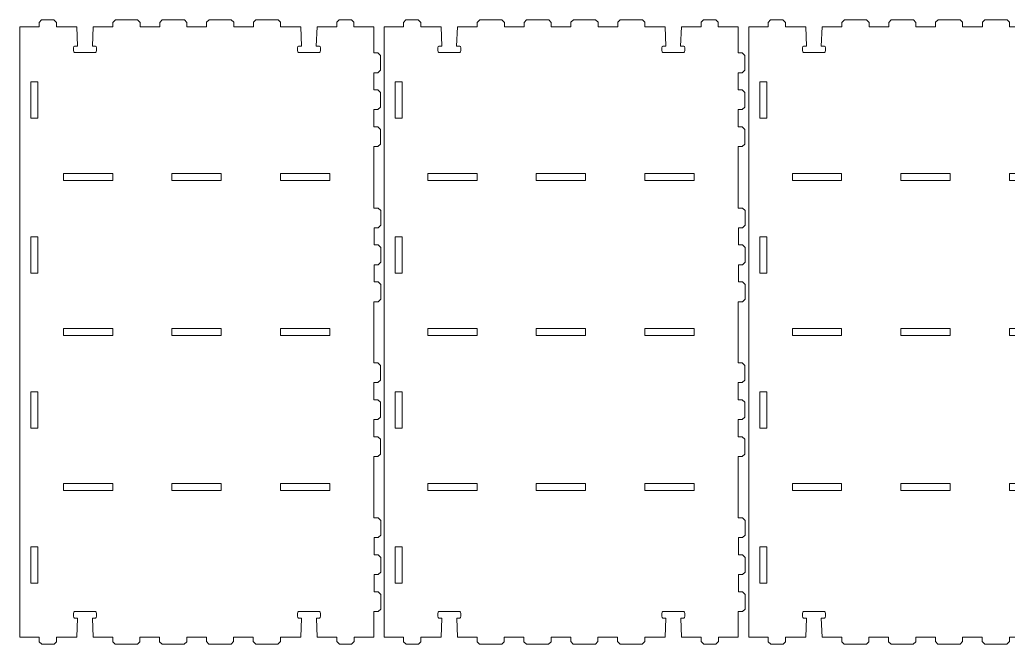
# Model space of a CAD drawing. Header units: inches. Extents: x 2 to 811, y -447 to -2.
# Drawn here: x 1.6 to 402.7, y -255.2 to -1.9 of the extents above; entities that cross this region are included whole.
import ezdxf

# ---------------------------------------------------------------- set-up
doc = ezdxf.new("R2010")
doc.units = ezdxf.units.IN
doc.header["$MEASUREMENT"] = 0
doc.layers.add('Layer 1', color=7, linetype='Continuous')

# ---------------------------------------------------------------- blocks, each defined once
blk = doc.blocks.new('block 24')
at = {"layer": 'Layer 1', "lineweight": 0}
for points in [[(6.06, -26.99), (8.96, -26.99), (8.96, -41.79), (6.06, -41.79), (6.06, -26.99)], [(39.3, -64.3), (39.3, -67.1), (19.3, -67.1), (19.3, -64.3), (39.3, -64.3)], [(83.37, -64.3), (83.37, -67.1), (63.36, -67.1), (63.36, -64.3), (83.37, -64.3)], [(127.43, -64.3), (127.43, -67.1), (107.42, -67.1), (107.42, -64.3), (127.43, -64.3)], [(6.06, -89.91), (8.96, -89.91), (8.96, -104.71), (6.06, -104.71), (6.06, -89.91)], [(39.3, -127.19), (39.3, -129.99), (19.3, -129.99), (19.3, -127.19), (39.3, -127.19)], [(83.37, -127.19), (83.37, -129.99), (63.36, -129.99), (63.36, -127.19), (83.37, -127.19)], [(127.43, -127.19), (127.43, -129.99), (107.42, -129.99), (107.42, -127.19), (127.43, -127.19)], [(6.06, -152.8), (8.96, -152.8), (8.96, -167.6), (6.06, -167.6), (6.06, -152.8)], [(39.3, -190.05), (39.3, -192.85), (19.3, -192.85), (19.3, -190.05), (39.3, -190.05)], [(83.37, -190.05), (83.37, -192.85), (63.36, -192.85), (63.36, -190.05), (83.37, -190.05)], [(127.43, -190.05), (127.43, -192.85), (107.42, -192.85), (107.42, -190.05), (127.43, -190.05)], [(6.06, -215.66), (8.96, -215.66), (8.96, -230.46), (6.06, -230.46), (6.06, -215.66)]]:
    blk.add_lwpolyline(points, dxfattribs=at)
blk.add_open_spline([(1.61, -4.73), (1.61, -4.73), (1.61, -252.4), (1.61, -252.4), (1.61, -252.4), (9.53, -252.4), (9.53, -252.4), (9.53, -252.4), (9.53, -254.24), (9.53, -254.24), (9.53, -254.24), (10.53, -255.24), (10.53, -255.24), (10.53, -255.24), (15.54, -255.24), (15.54, -255.24), (15.54, -255.24), (16.54, -254.24), (16.54, -254.24), (16.54, -254.24), (16.54, -252.4), (16.54, -252.4), (16.54, -252.4), (24.73, -252.4), (24.73, -252.4), (24.73, -252.4), (25.08, -244.61), (25.08, -244.61), (25.08, -244.61), (23.84, -244.61), (23.84, -244.61), (23.58, -244.61), (23.37, -244.27), (23.37, -243.85), (23.37, -243.85), (23.37, -242.73), (23.37, -242.73), (23.37, -242.32), (23.58, -241.98), (23.84, -241.98), (23.84, -241.98), (32.29, -241.98), (32.29, -241.98), (32.55, -241.98), (32.76, -242.32), (32.76, -242.73), (32.76, -242.73), (32.76, -243.85), (32.76, -243.85), (32.76, -244.27), (32.55, -244.61), (32.29, -244.61), (32.29, -244.61), (31.06, -244.61), (31.06, -244.61), (31.06, -244.61), (31.4, -252.4), (31.4, -252.4), (31.4, -252.4), (39.36, -252.4), (39.36, -252.4), (39.36, -252.4), (39.36, -254.24), (39.36, -254.24), (39.36, -254.24), (40.36, -255.24), (40.36, -255.24), (40.36, -255.24), (49.36, -255.24), (49.36, -255.24), (49.36, -255.24), (50.36, -254.24), (50.36, -254.24), (50.36, -254.24), (50.36, -252.4), (50.36, -252.4), (50.36, -252.4), (58.36, -252.4), (58.36, -252.4), (58.36, -252.4), (58.36, -254.24), (58.36, -254.24), (58.36, -254.24), (59.36, -255.24), (59.36, -255.24), (59.36, -255.24), (68.36, -255.24), (68.36, -255.24), (68.36, -255.24), (69.36, -254.24), (69.36, -254.24), (69.36, -254.24), (69.36, -252.4), (69.36, -252.4), (69.36, -252.4), (77.36, -252.4), (77.36, -252.4), (77.36, -252.4), (77.36, -254.18), (77.36, -254.18), (77.36, -254.18), (78.36, -255.18), (78.36, -255.18), (78.36, -255.18), (87.36, -255.18), (87.36, -255.18), (87.36, -255.18), (88.36, -254.18), (88.36, -254.18), (88.36, -254.18), (88.36, -252.4), (88.36, -252.4), (88.36, -252.4), (96.36, -252.4), (96.36, -252.4), (96.36, -252.4), (96.36, -254.18), (96.36, -254.18), (96.36, -254.18), (97.36, -255.18), (97.36, -255.18), (97.36, -255.18), (106.36, -255.18), (106.36, -255.18), (106.36, -255.18), (107.36, -254.18), (107.36, -254.18), (107.36, -254.18), (107.36, -252.4), (107.36, -252.4), (107.36, -252.4), (115.61, -252.4), (115.61, -252.4), (115.61, -252.4), (115.96, -244.61), (115.96, -244.61), (115.96, -244.61), (114.71, -244.61), (114.71, -244.61), (114.45, -244.61), (114.24, -244.27), (114.24, -243.85), (114.24, -243.85), (114.24, -242.73), (114.24, -242.73), (114.24, -242.32), (114.45, -241.98), (114.71, -241.98), (114.71, -241.98), (123.17, -241.98), (123.17, -241.98), (123.43, -241.98), (123.64, -242.32), (123.64, -242.73), (123.64, -242.73), (123.64, -243.85), (123.64, -243.85), (123.64, -244.27), (123.43, -244.61), (123.17, -244.61), (123.17, -244.61), (121.94, -244.61), (121.94, -244.61), (121.94, -244.61), (122.28, -252.4), (122.28, -252.4), (122.28, -252.4), (130.3, -252.4), (130.3, -252.4), (130.3, -252.4), (130.3, -254.18), (130.3, -254.18), (130.3, -254.18), (131.3, -255.18), (131.3, -255.18), (131.3, -255.18), (136.26, -255.18), (136.26, -255.18), (136.26, -255.18), (137.26, -254.18), (137.26, -254.18), (137.26, -254.18), (137.26, -252.4), (137.26, -252.4), (137.26, -252.4), (145.21, -252.4), (145.21, -252.4), (145.21, -252.4), (145.21, -242), (145.21, -242), (145.21, -242), (147.09, -242), (147.09, -242), (147.09, -242), (148.09, -241), (148.09, -241), (148.09, -241), (148.09, -235), (148.09, -235), (148.09, -235), (147.09, -234), (147.09, -234), (147.09, -234), (145.34, -234), (145.34, -234), (145.34, -234), (145.34, -227), (145.34, -227), (145.34, -227), (147.09, -227), (147.09, -227), (147.09, -227), (148.09, -226), (148.09, -226), (148.09, -226), (148.09, -220), (148.09, -220), (148.09, -220), (147.09, -219), (147.09, -219), (147.09, -219), (145.34, -219), (145.34, -219), (145.34, -219), (145.34, -212), (145.34, -212), (145.34, -212), (147.09, -212), (147.09, -212), (147.09, -212), (148.09, -211), (148.09, -211), (148.09, -211), (148.09, -205), (148.09, -205), (148.09, -205), (147.09, -204), (147.09, -204), (147.09, -204), (145.21, -204), (145.21, -204), (145.21, -204), (145.21, -179.08), (145.21, -179.08), (145.21, -179.08), (146.95, -179.08), (146.95, -179.08), (146.95, -179.08), (147.95, -178.08), (147.95, -178.08), (147.95, -178.08), (147.95, -172.08), (147.95, -172.08), (147.95, -172.08), (146.95, -171.08), (146.95, -171.08), (146.95, -171.08), (145.21, -171.08), (145.21, -171.08), (145.21, -171.08), (145.21, -164.08), (145.21, -164.08), (145.21, -164.08), (146.95, -164.08), (146.95, -164.08), (146.95, -164.08), (147.95, -163.08), (147.95, -163.08), (147.95, -163.08), (147.95, -157.08), (147.95, -157.08), (147.95, -157.08), (146.95, -156.08), (146.95, -156.08), (146.95, -156.08), (145.21, -156.08), (145.21, -156.08), (145.21, -156.08), (145.21, -149.08), (145.21, -149.08), (145.21, -149.08), (146.95, -149.08), (146.95, -149.08), (146.95, -149.08), (147.95, -148.08), (147.95, -148.08), (147.95, -148.08), (147.95, -142.08), (147.95, -142.08), (147.95, -142.08), (146.95, -141.08), (146.95, -141.08), (146.95, -141.08), (145.21, -141.08), (145.21, -141.08), (145.21, -141.08), (145.21, -116.25), (145.21, -116.25), (145.21, -116.25), (147.09, -116.25), (147.09, -116.25), (147.09, -116.25), (148.09, -115.25), (148.09, -115.25), (148.09, -115.25), (148.09, -109.25), (148.09, -109.25), (148.09, -109.25), (147.09, -108.25), (147.09, -108.25), (147.09, -108.25), (145.34, -108.25), (145.34, -108.25), (145.34, -108.25), (145.34, -101.25), (145.34, -101.25), (145.34, -101.25), (147.09, -101.25), (147.09, -101.25), (147.09, -101.25), (148.09, -100.25), (148.09, -100.25), (148.09, -100.25), (148.09, -94.25), (148.09, -94.25), (148.09, -94.25), (147.09, -93.25), (147.09, -93.25), (147.09, -93.25), (145.34, -93.25), (145.34, -93.25), (145.34, -93.25), (145.34, -86.25), (145.34, -86.25), (145.34, -86.25), (147.09, -86.25), (147.09, -86.25), (147.09, -86.25), (148.09, -85.25), (148.09, -85.25), (148.09, -85.25), (148.09, -79.25), (148.09, -79.25), (148.09, -79.25), (147.09, -78.25), (147.09, -78.25), (147.09, -78.25), (145.21, -78.25), (145.21, -78.25), (145.21, -78.25), (145.21, -53.33), (145.21, -53.33), (145.21, -53.33), (146.95, -53.33), (146.95, -53.33), (146.95, -53.33), (147.95, -52.33), (147.95, -52.33), (147.95, -52.33), (147.95, -46.33), (147.95, -46.33), (147.95, -46.33), (146.95, -45.33), (146.95, -45.33), (146.95, -45.33), (145.21, -45.33), (145.21, -45.33), (145.21, -45.33), (145.21, -38.33), (145.21, -38.33), (145.21, -38.33), (146.95, -38.33), (146.95, -38.33), (146.95, -38.33), (147.95, -37.33), (147.95, -37.33), (147.95, -37.33), (147.95, -31.33), (147.95, -31.33), (147.95, -31.33), (146.95, -30.33), (146.95, -30.33), (146.95, -30.33), (145.21, -30.33), (145.21, -30.33), (145.21, -30.33), (145.21, -23.33), (145.21, -23.33), (145.21, -23.33), (146.95, -23.33), (146.95, -23.33), (146.95, -23.33), (147.95, -22.33), (147.95, -22.33), (147.95, -22.33), (147.95, -16.33), (147.95, -16.33), (147.95, -16.33), (146.95, -15.33), (146.95, -15.33), (146.95, -15.33), (145.21, -15.33), (145.21, -15.33), (145.21, -15.33), (145.21, -4.73), (145.21, -4.73), (145.21, -4.73), (137.19, -4.73), (137.19, -4.73), (137.19, -4.73), (137.19, -2.86), (137.19, -2.86), (137.19, -2.86), (136.19, -1.86), (136.19, -1.86), (136.19, -1.86), (131.23, -1.86), (131.23, -1.86), (131.23, -1.86), (130.23, -2.86), (130.23, -2.86), (130.23, -2.86), (130.23, -4.73), (130.23, -4.73), (130.23, -4.73), (122.28, -4.73), (122.28, -4.73), (122.28, -4.73), (121.92, -12.52), (121.92, -12.52), (121.92, -12.52), (123.17, -12.52), (123.17, -12.52), (123.43, -12.52), (123.64, -12.86), (123.64, -13.28), (123.64, -13.28), (123.64, -14.39), (123.64, -14.39), (123.64, -14.81), (123.43, -15.15), (123.17, -15.15), (123.17, -15.15), (114.71, -15.15), (114.71, -15.15), (114.45, -15.15), (114.24, -14.81), (114.24, -14.39), (114.24, -14.39), (114.24, -13.28), (114.24, -13.28), (114.24, -12.86), (114.45, -12.52), (114.71, -12.52), (114.71, -12.52), (115.95, -12.52), (115.95, -12.52), (115.95, -12.52), (115.6, -4.73), (115.6, -4.73), (115.6, -4.73), (107.41, -4.73), (107.41, -4.73), (107.41, -4.73), (107.41, -2.86), (107.41, -2.86), (107.41, -2.86), (106.41, -1.86), (106.41, -1.86), (106.41, -1.86), (97.41, -1.86), (97.41, -1.86), (97.41, -1.86), (96.41, -2.86), (96.41, -2.86), (96.41, -2.86), (96.41, -4.73), (96.41, -4.73), (96.41, -4.73), (88.41, -4.73), (88.41, -4.73), (88.41, -4.73), (88.41, -2.86), (88.41, -2.86), (88.41, -2.86), (87.41, -1.86), (87.41, -1.86), (87.41, -1.86), (78.41, -1.86), (78.41, -1.86), (78.41, -1.86), (77.41, -2.86), (77.41, -2.86), (77.41, -2.86), (77.41, -4.73), (77.41, -4.73), (77.41, -4.73), (69.41, -4.73), (69.41, -4.73), (69.41, -4.73), (69.41, -2.92), (69.41, -2.92), (69.41, -2.92), (68.41, -1.92), (68.41, -1.92), (68.41, -1.92), (59.41, -1.92), (59.41, -1.92), (59.41, -1.92), (58.41, -2.92), (58.41, -2.92), (58.41, -2.92), (58.41, -4.73), (58.41, -4.73), (58.41, -4.73), (50.41, -4.73), (50.41, -4.73), (50.41, -4.73), (50.41, -2.92), (50.41, -2.92), (50.41, -2.92), (49.41, -1.92), (49.41, -1.92), (49.41, -1.92), (40.41, -1.92), (40.41, -1.92), (40.41, -1.92), (39.41, -2.92), (39.41, -2.92), (39.41, -2.92), (39.41, -4.73), (39.41, -4.73), (39.41, -4.73), (31.4, -4.73), (31.4, -4.73), (31.4, -4.73), (31.05, -12.52), (31.05, -12.52), (31.05, -12.52), (32.29, -12.52), (32.29, -12.52), (32.55, -12.52), (32.76, -12.86), (32.76, -13.28), (32.76, -13.28), (32.76, -14.39), (32.76, -14.39), (32.76, -14.81), (32.55, -15.15), (32.29, -15.15), (32.29, -15.15), (23.84, -15.15), (23.84, -15.15), (23.58, -15.15), (23.37, -14.81), (23.37, -14.39), (23.37, -14.39), (23.37, -13.28), (23.37, -13.28), (23.37, -12.86), (23.58, -12.52), (23.84, -12.52), (23.84, -12.52), (25.07, -12.52), (25.07, -12.52), (25.07, -12.52), (24.73, -4.73), (24.73, -4.73), (24.73, -4.73), (16.47, -4.73), (16.47, -4.73), (16.47, -4.73), (16.47, -2.93), (16.47, -2.93), (16.47, -2.93), (15.47, -1.93), (15.47, -1.93), (15.47, -1.93), (10.46, -1.93), (10.46, -1.93), (10.46, -1.93), (9.46, -2.93), (9.46, -2.93), (9.46, -2.93), (9.46, -4.73), (9.46, -4.73), (9.46, -4.73), (1.61, -4.73), (1.61, -4.73)], degree=3, knots=[0, 0, 0, 0, 1, 1, 1, 2, 2, 2, 3, 3, 3, 4, 4, 4, 5, 5, 5, 6, 6, 6, 7, 7, 7, 8, 8, 8, 9, 9, 9, 10, 10, 10, 11, 11, 11, 12, 12, 12, 13, 13, 13, 14, 14, 14, 15, 15, 15, 16, 16, 16, 17, 17, 17, 18, 18, 18, 19, 19, 19, 20, 20, 20, 21, 21, 21, 22, 22, 22, 23, 23, 23, 24, 24, 24, 25, 25, 25, 26, 26, 26, 27, 27, 27, 28, 28, 28, 29, 29, 29, 30, 30, 30, 31, 31, 31, 32, 32, 32, 33, 33, 33, 34, 34, 34, 35, 35, 35, 36, 36, 36, 37, 37, 37, 38, 38, 38, 39, 39, 39, 40, 40, 40, 41, 41, 41, 42, 42, 42, 43, 43, 43, 44, 44, 44, 45, 45, 45, 46, 46, 46, 47, 47, 47, 48, 48, 48, 49, 49, 49, 50, 50, 50, 51, 51, 51, 52, 52, 52, 53, 53, 53, 54, 54, 54, 55, 55, 55, 56, 56, 56, 57, 57, 57, 58, 58, 58, 59, 59, 59, 60, 60, 60, 61, 61, 61, 62, 62, 62, 63, 63, 63, 64, 64, 64, 65, 65, 65, 66, 66, 66, 67, 67, 67, 68, 68, 68, 69, 69, 69, 70, 70, 70, 71, 71, 71, 72, 72, 72, 73, 73, 73, 74, 74, 74, 75, 75, 75, 76, 76, 76, 77, 77, 77, 78, 78, 78, 79, 79, 79, 80, 80, 80, 81, 81, 81, 82, 82, 82, 83, 83, 83, 84, 84, 84, 85, 85, 85, 86, 86, 86, 87, 87, 87, 88, 88, 88, 89, 89, 89, 90, 90, 90, 91, 91, 91, 92, 92, 92, 93, 93, 93, 94, 94, 94, 95, 95, 95, 96, 96, 96, 97, 97, 97, 98, 98, 98, 99, 99, 99, 100, 100, 100, 101, 101, 101, 102, 102, 102, 103, 103, 103, 104, 104, 104, 105, 105, 105, 106, 106, 106, 107, 107, 107, 108, 108, 108, 109, 109, 109, 110, 110, 110, 111, 111, 111, 112, 112, 112, 113, 113, 113, 114, 114, 114, 115, 115, 115, 116, 116, 116, 117, 117, 117, 118, 118, 118, 119, 119, 119, 120, 120, 120, 121, 121, 121, 122, 122, 122, 123, 123, 123, 124, 124, 124, 125, 125, 125, 126, 126, 126, 127, 127, 127, 128, 128, 128, 129, 129, 129, 130, 130, 130, 131, 131, 131, 132, 132, 132, 133, 133, 133, 134, 134, 134, 135, 135, 135, 136, 136, 136, 137, 137, 137, 138, 138, 138, 139, 139, 139, 140, 140, 140, 141, 141, 141, 142, 142, 142, 143, 143, 143, 144, 144, 144, 145, 145, 145, 146, 146, 146, 147, 147, 147, 148, 148, 148, 149, 149, 149, 150, 150, 150, 151, 151, 151, 152, 152, 152, 153, 153, 153, 154, 154, 154, 155, 155, 155, 156, 156, 156, 157, 157, 157, 158, 158, 158, 159, 159, 159, 160, 160, 160, 161, 161, 161, 162, 162, 162, 163, 163, 163, 164, 164, 164, 165, 165, 165, 166, 166, 166, 167, 167, 167, 168, 168, 168, 169, 169, 169, 170, 170, 170, 171, 171, 171, 172, 172, 172, 173, 173, 173, 174, 174, 174, 175, 175, 175, 176, 176, 176, 177, 177, 177, 178, 178, 178, 179, 179, 179, 180, 180, 180, 181, 181, 181, 182, 182, 182, 183, 183, 183, 184, 184, 184, 185, 185, 185, 186, 186, 186, 187, 187, 187, 188, 188, 188, 189, 189, 189, 190, 190, 190, 191, 191, 191, 192, 192, 192, 193, 193, 193, 194, 194, 194, 195, 195, 195, 196, 196, 196, 196], dxfattribs=at)
blk = doc.blocks.new('block 25')
at = {"layer": 'Layer 1', "lineweight": 0}
for points in [[(153.88, -26.99), (156.78, -26.99), (156.78, -41.79), (153.88, -41.79), (153.88, -26.99)], [(187.13, -64.3), (187.13, -67.1), (167.13, -67.1), (167.13, -64.3), (187.13, -64.3)], [(231.19, -64.3), (231.19, -67.1), (211.19, -67.1), (211.19, -64.3), (231.19, -64.3)], [(275.26, -64.3), (275.26, -67.1), (255.25, -67.1), (255.25, -64.3), (275.26, -64.3)], [(153.88, -89.91), (156.78, -89.91), (156.78, -104.71), (153.88, -104.71), (153.88, -89.91)], [(187.13, -127.19), (187.13, -129.99), (167.13, -129.99), (167.13, -127.19), (187.13, -127.19)], [(231.19, -127.19), (231.19, -129.99), (211.19, -129.99), (211.19, -127.19), (231.19, -127.19)], [(275.26, -127.19), (275.26, -129.99), (255.25, -129.99), (255.25, -127.19), (275.26, -127.19)], [(153.88, -152.8), (156.78, -152.8), (156.78, -167.6), (153.88, -167.6), (153.88, -152.8)], [(187.13, -190.05), (187.13, -192.85), (167.13, -192.85), (167.13, -190.05), (187.13, -190.05)], [(231.19, -190.05), (231.19, -192.85), (211.19, -192.85), (211.19, -190.05), (231.19, -190.05)], [(275.26, -190.05), (275.26, -192.85), (255.25, -192.85), (255.25, -190.05), (275.26, -190.05)], [(153.88, -215.66), (156.78, -215.66), (156.78, -230.46), (153.88, -230.46), (153.88, -215.66)]]:
    blk.add_lwpolyline(points, dxfattribs=at)
blk.add_open_spline([(149.43, -4.73), (149.43, -4.73), (149.43, -252.4), (149.43, -252.4), (149.43, -252.4), (157.36, -252.4), (157.36, -252.4), (157.36, -252.4), (157.36, -254.24), (157.36, -254.24), (157.36, -254.24), (158.36, -255.24), (158.36, -255.24), (158.36, -255.24), (163.37, -255.24), (163.37, -255.24), (163.37, -255.24), (164.37, -254.24), (164.37, -254.24), (164.37, -254.24), (164.37, -252.4), (164.37, -252.4), (164.37, -252.4), (172.56, -252.4), (172.56, -252.4), (172.56, -252.4), (172.91, -244.61), (172.91, -244.61), (172.91, -244.61), (171.66, -244.61), (171.66, -244.61), (171.4, -244.61), (171.19, -244.27), (171.19, -243.85), (171.19, -243.85), (171.19, -242.73), (171.19, -242.73), (171.19, -242.32), (171.4, -241.98), (171.66, -241.98), (171.66, -241.98), (180.12, -241.98), (180.12, -241.98), (180.38, -241.98), (180.59, -242.32), (180.59, -242.73), (180.59, -242.73), (180.59, -243.85), (180.59, -243.85), (180.59, -244.27), (180.38, -244.61), (180.12, -244.61), (180.12, -244.61), (178.89, -244.61), (178.89, -244.61), (178.89, -244.61), (179.23, -252.4), (179.23, -252.4), (179.23, -252.4), (187.19, -252.4), (187.19, -252.4), (187.19, -252.4), (187.19, -254.24), (187.19, -254.24), (187.19, -254.24), (188.19, -255.24), (188.19, -255.24), (188.19, -255.24), (197.19, -255.24), (197.19, -255.24), (197.19, -255.24), (198.19, -254.24), (198.19, -254.24), (198.19, -254.24), (198.19, -252.4), (198.19, -252.4), (198.19, -252.4), (206.19, -252.4), (206.19, -252.4), (206.19, -252.4), (206.19, -254.24), (206.19, -254.24), (206.19, -254.24), (207.19, -255.24), (207.19, -255.24), (207.19, -255.24), (216.19, -255.24), (216.19, -255.24), (216.19, -255.24), (217.19, -254.24), (217.19, -254.24), (217.19, -254.24), (217.19, -252.4), (217.19, -252.4), (217.19, -252.4), (225.19, -252.4), (225.19, -252.4), (225.19, -252.4), (225.19, -254.18), (225.19, -254.18), (225.19, -254.18), (226.19, -255.18), (226.19, -255.18), (226.19, -255.18), (235.19, -255.18), (235.19, -255.18), (235.19, -255.18), (236.19, -254.18), (236.19, -254.18), (236.19, -254.18), (236.19, -252.4), (236.19, -252.4), (236.19, -252.4), (244.19, -252.4), (244.19, -252.4), (244.19, -252.4), (244.19, -254.18), (244.19, -254.18), (244.19, -254.18), (245.19, -255.18), (245.19, -255.18), (245.19, -255.18), (254.19, -255.18), (254.19, -255.18), (254.19, -255.18), (255.19, -254.18), (255.19, -254.18), (255.19, -254.18), (255.19, -252.4), (255.19, -252.4), (255.19, -252.4), (263.43, -252.4), (263.43, -252.4), (263.43, -252.4), (263.79, -244.61), (263.79, -244.61), (263.79, -244.61), (262.54, -244.61), (262.54, -244.61), (262.28, -244.61), (262.07, -244.27), (262.07, -243.85), (262.07, -243.85), (262.07, -242.73), (262.07, -242.73), (262.07, -242.32), (262.28, -241.98), (262.54, -241.98), (262.54, -241.98), (271, -241.98), (271, -241.98), (271.26, -241.98), (271.47, -242.32), (271.47, -242.73), (271.47, -242.73), (271.47, -243.85), (271.47, -243.85), (271.47, -244.27), (271.26, -244.61), (271, -244.61), (271, -244.61), (269.77, -244.61), (269.77, -244.61), (269.77, -244.61), (270.11, -252.4), (270.11, -252.4), (270.11, -252.4), (278.12, -252.4), (278.12, -252.4), (278.12, -252.4), (278.12, -254.18), (278.12, -254.18), (278.12, -254.18), (279.12, -255.18), (279.12, -255.18), (279.12, -255.18), (284.09, -255.18), (284.09, -255.18), (284.09, -255.18), (285.09, -254.18), (285.09, -254.18), (285.09, -254.18), (285.09, -252.4), (285.09, -252.4), (285.09, -252.4), (293.03, -252.4), (293.03, -252.4), (293.03, -252.4), (293.03, -242), (293.03, -242), (293.03, -242), (294.91, -242), (294.91, -242), (294.91, -242), (295.91, -241), (295.91, -241), (295.91, -241), (295.91, -235), (295.91, -235), (295.91, -235), (294.91, -234), (294.91, -234), (294.91, -234), (293.17, -234), (293.17, -234), (293.17, -234), (293.17, -227), (293.17, -227), (293.17, -227), (294.91, -227), (294.91, -227), (294.91, -227), (295.91, -226), (295.91, -226), (295.91, -226), (295.91, -220), (295.91, -220), (295.91, -220), (294.91, -219), (294.91, -219), (294.91, -219), (293.17, -219), (293.17, -219), (293.17, -219), (293.17, -212), (293.17, -212), (293.17, -212), (294.91, -212), (294.91, -212), (294.91, -212), (295.91, -211), (295.91, -211), (295.91, -211), (295.91, -205), (295.91, -205), (295.91, -205), (294.91, -204), (294.91, -204), (294.91, -204), (293.03, -204), (293.03, -204), (293.03, -204), (293.03, -179.08), (293.03, -179.08), (293.03, -179.08), (294.78, -179.08), (294.78, -179.08), (294.78, -179.08), (295.78, -178.08), (295.78, -178.08), (295.78, -178.08), (295.78, -172.08), (295.78, -172.08), (295.78, -172.08), (294.78, -171.08), (294.78, -171.08), (294.78, -171.08), (293.03, -171.08), (293.03, -171.08), (293.03, -171.08), (293.03, -164.08), (293.03, -164.08), (293.03, -164.08), (294.78, -164.08), (294.78, -164.08), (294.78, -164.08), (295.78, -163.08), (295.78, -163.08), (295.78, -163.08), (295.78, -157.08), (295.78, -157.08), (295.78, -157.08), (294.78, -156.08), (294.78, -156.08), (294.78, -156.08), (293.03, -156.08), (293.03, -156.08), (293.03, -156.08), (293.03, -149.08), (293.03, -149.08), (293.03, -149.08), (294.78, -149.08), (294.78, -149.08), (294.78, -149.08), (295.78, -148.08), (295.78, -148.08), (295.78, -148.08), (295.78, -142.08), (295.78, -142.08), (295.78, -142.08), (294.78, -141.08), (294.78, -141.08), (294.78, -141.08), (293.03, -141.08), (293.03, -141.08), (293.03, -141.08), (293.03, -116.25), (293.03, -116.25), (293.03, -116.25), (294.91, -116.25), (294.91, -116.25), (294.91, -116.25), (295.91, -115.25), (295.91, -115.25), (295.91, -115.25), (295.91, -109.25), (295.91, -109.25), (295.91, -109.25), (294.91, -108.25), (294.91, -108.25), (294.91, -108.25), (293.17, -108.25), (293.17, -108.25), (293.17, -108.25), (293.17, -101.25), (293.17, -101.25), (293.17, -101.25), (294.91, -101.25), (294.91, -101.25), (294.91, -101.25), (295.91, -100.25), (295.91, -100.25), (295.91, -100.25), (295.91, -94.25), (295.91, -94.25), (295.91, -94.25), (294.91, -93.25), (294.91, -93.25), (294.91, -93.25), (293.17, -93.25), (293.17, -93.25), (293.17, -93.25), (293.17, -86.25), (293.17, -86.25), (293.17, -86.25), (294.91, -86.25), (294.91, -86.25), (294.91, -86.25), (295.91, -85.25), (295.91, -85.25), (295.91, -85.25), (295.91, -79.25), (295.91, -79.25), (295.91, -79.25), (294.91, -78.25), (294.91, -78.25), (294.91, -78.25), (293.03, -78.25), (293.03, -78.25), (293.03, -78.25), (293.03, -53.33), (293.03, -53.33), (293.03, -53.33), (294.78, -53.33), (294.78, -53.33), (294.78, -53.33), (295.78, -52.33), (295.78, -52.33), (295.78, -52.33), (295.78, -46.33), (295.78, -46.33), (295.78, -46.33), (294.78, -45.33), (294.78, -45.33), (294.78, -45.33), (293.03, -45.33), (293.03, -45.33), (293.03, -45.33), (293.03, -38.33), (293.03, -38.33), (293.03, -38.33), (294.78, -38.33), (294.78, -38.33), (294.78, -38.33), (295.78, -37.33), (295.78, -37.33), (295.78, -37.33), (295.78, -31.33), (295.78, -31.33), (295.78, -31.33), (294.78, -30.33), (294.78, -30.33), (294.78, -30.33), (293.03, -30.33), (293.03, -30.33), (293.03, -30.33), (293.03, -23.33), (293.03, -23.33), (293.03, -23.33), (294.78, -23.33), (294.78, -23.33), (294.78, -23.33), (295.78, -22.33), (295.78, -22.33), (295.78, -22.33), (295.78, -16.33), (295.78, -16.33), (295.78, -16.33), (294.78, -15.33), (294.78, -15.33), (294.78, -15.33), (293.03, -15.33), (293.03, -15.33), (293.03, -15.33), (293.03, -4.73), (293.03, -4.73), (293.03, -4.73), (285.02, -4.73), (285.02, -4.73), (285.02, -4.73), (285.02, -2.86), (285.02, -2.86), (285.02, -2.86), (284.02, -1.86), (284.02, -1.86), (284.02, -1.86), (279.06, -1.86), (279.06, -1.86), (279.06, -1.86), (278.06, -2.86), (278.06, -2.86), (278.06, -2.86), (278.06, -4.73), (278.06, -4.73), (278.06, -4.73), (270.11, -4.73), (270.11, -4.73), (270.11, -4.73), (269.75, -12.52), (269.75, -12.52), (269.75, -12.52), (271, -12.52), (271, -12.52), (271.26, -12.52), (271.47, -12.86), (271.47, -13.28), (271.47, -13.28), (271.47, -14.39), (271.47, -14.39), (271.47, -14.81), (271.26, -15.15), (271, -15.15), (271, -15.15), (262.54, -15.15), (262.54, -15.15), (262.28, -15.15), (262.07, -14.81), (262.07, -14.39), (262.07, -14.39), (262.07, -13.28), (262.07, -13.28), (262.07, -12.86), (262.28, -12.52), (262.54, -12.52), (262.54, -12.52), (263.77, -12.52), (263.77, -12.52), (263.77, -12.52), (263.43, -4.73), (263.43, -4.73), (263.43, -4.73), (255.23, -4.73), (255.23, -4.73), (255.23, -4.73), (255.23, -2.86), (255.23, -2.86), (255.23, -2.86), (254.23, -1.86), (254.23, -1.86), (254.23, -1.86), (245.23, -1.86), (245.23, -1.86), (245.23, -1.86), (244.23, -2.86), (244.23, -2.86), (244.23, -2.86), (244.23, -4.73), (244.23, -4.73), (244.23, -4.73), (236.23, -4.73), (236.23, -4.73), (236.23, -4.73), (236.23, -2.86), (236.23, -2.86), (236.23, -2.86), (235.23, -1.86), (235.23, -1.86), (235.23, -1.86), (226.23, -1.86), (226.23, -1.86), (226.23, -1.86), (225.23, -2.86), (225.23, -2.86), (225.23, -2.86), (225.23, -4.73), (225.23, -4.73), (225.23, -4.73), (217.23, -4.73), (217.23, -4.73), (217.23, -4.73), (217.23, -2.92), (217.23, -2.92), (217.23, -2.92), (216.23, -1.92), (216.23, -1.92), (216.23, -1.92), (207.23, -1.92), (207.23, -1.92), (207.23, -1.92), (206.23, -2.92), (206.23, -2.92), (206.23, -2.92), (206.23, -4.73), (206.23, -4.73), (206.23, -4.73), (198.23, -4.73), (198.23, -4.73), (198.23, -4.73), (198.23, -2.92), (198.23, -2.92), (198.23, -2.92), (197.23, -1.92), (197.23, -1.92), (197.23, -1.92), (188.23, -1.92), (188.23, -1.92), (188.23, -1.92), (187.23, -2.92), (187.23, -2.92), (187.23, -2.92), (187.23, -4.73), (187.23, -4.73), (187.23, -4.73), (179.23, -4.73), (179.23, -4.73), (179.23, -4.73), (178.87, -12.52), (178.87, -12.52), (178.87, -12.52), (180.12, -12.52), (180.12, -12.52), (180.38, -12.52), (180.59, -12.86), (180.59, -13.28), (180.59, -13.28), (180.59, -14.39), (180.59, -14.39), (180.59, -14.81), (180.38, -15.15), (180.12, -15.15), (180.12, -15.15), (171.66, -15.15), (171.66, -15.15), (171.4, -15.15), (171.19, -14.81), (171.19, -14.39), (171.19, -14.39), (171.19, -13.28), (171.19, -13.28), (171.19, -12.86), (171.4, -12.52), (171.66, -12.52), (171.66, -12.52), (172.89, -12.52), (172.89, -12.52), (172.89, -12.52), (172.55, -4.73), (172.55, -4.73), (172.55, -4.73), (164.3, -4.73), (164.3, -4.73), (164.3, -4.73), (164.3, -2.93), (164.3, -2.93), (164.3, -2.93), (163.3, -1.93), (163.3, -1.93), (163.3, -1.93), (158.29, -1.93), (158.29, -1.93), (158.29, -1.93), (157.29, -2.93), (157.29, -2.93), (157.29, -2.93), (157.29, -4.73), (157.29, -4.73), (157.29, -4.73), (149.43, -4.73), (149.43, -4.73)], degree=3, knots=[0, 0, 0, 0, 1, 1, 1, 2, 2, 2, 3, 3, 3, 4, 4, 4, 5, 5, 5, 6, 6, 6, 7, 7, 7, 8, 8, 8, 9, 9, 9, 10, 10, 10, 11, 11, 11, 12, 12, 12, 13, 13, 13, 14, 14, 14, 15, 15, 15, 16, 16, 16, 17, 17, 17, 18, 18, 18, 19, 19, 19, 20, 20, 20, 21, 21, 21, 22, 22, 22, 23, 23, 23, 24, 24, 24, 25, 25, 25, 26, 26, 26, 27, 27, 27, 28, 28, 28, 29, 29, 29, 30, 30, 30, 31, 31, 31, 32, 32, 32, 33, 33, 33, 34, 34, 34, 35, 35, 35, 36, 36, 36, 37, 37, 37, 38, 38, 38, 39, 39, 39, 40, 40, 40, 41, 41, 41, 42, 42, 42, 43, 43, 43, 44, 44, 44, 45, 45, 45, 46, 46, 46, 47, 47, 47, 48, 48, 48, 49, 49, 49, 50, 50, 50, 51, 51, 51, 52, 52, 52, 53, 53, 53, 54, 54, 54, 55, 55, 55, 56, 56, 56, 57, 57, 57, 58, 58, 58, 59, 59, 59, 60, 60, 60, 61, 61, 61, 62, 62, 62, 63, 63, 63, 64, 64, 64, 65, 65, 65, 66, 66, 66, 67, 67, 67, 68, 68, 68, 69, 69, 69, 70, 70, 70, 71, 71, 71, 72, 72, 72, 73, 73, 73, 74, 74, 74, 75, 75, 75, 76, 76, 76, 77, 77, 77, 78, 78, 78, 79, 79, 79, 80, 80, 80, 81, 81, 81, 82, 82, 82, 83, 83, 83, 84, 84, 84, 85, 85, 85, 86, 86, 86, 87, 87, 87, 88, 88, 88, 89, 89, 89, 90, 90, 90, 91, 91, 91, 92, 92, 92, 93, 93, 93, 94, 94, 94, 95, 95, 95, 96, 96, 96, 97, 97, 97, 98, 98, 98, 99, 99, 99, 100, 100, 100, 101, 101, 101, 102, 102, 102, 103, 103, 103, 104, 104, 104, 105, 105, 105, 106, 106, 106, 107, 107, 107, 108, 108, 108, 109, 109, 109, 110, 110, 110, 111, 111, 111, 112, 112, 112, 113, 113, 113, 114, 114, 114, 115, 115, 115, 116, 116, 116, 117, 117, 117, 118, 118, 118, 119, 119, 119, 120, 120, 120, 121, 121, 121, 122, 122, 122, 123, 123, 123, 124, 124, 124, 125, 125, 125, 126, 126, 126, 127, 127, 127, 128, 128, 128, 129, 129, 129, 130, 130, 130, 131, 131, 131, 132, 132, 132, 133, 133, 133, 134, 134, 134, 135, 135, 135, 136, 136, 136, 137, 137, 137, 138, 138, 138, 139, 139, 139, 140, 140, 140, 141, 141, 141, 142, 142, 142, 143, 143, 143, 144, 144, 144, 145, 145, 145, 146, 146, 146, 147, 147, 147, 148, 148, 148, 149, 149, 149, 150, 150, 150, 151, 151, 151, 152, 152, 152, 153, 153, 153, 154, 154, 154, 155, 155, 155, 156, 156, 156, 157, 157, 157, 158, 158, 158, 159, 159, 159, 160, 160, 160, 161, 161, 161, 162, 162, 162, 163, 163, 163, 164, 164, 164, 165, 165, 165, 166, 166, 166, 167, 167, 167, 168, 168, 168, 169, 169, 169, 170, 170, 170, 171, 171, 171, 172, 172, 172, 173, 173, 173, 174, 174, 174, 175, 175, 175, 176, 176, 176, 177, 177, 177, 178, 178, 178, 179, 179, 179, 180, 180, 180, 181, 181, 181, 182, 182, 182, 183, 183, 183, 184, 184, 184, 185, 185, 185, 186, 186, 186, 187, 187, 187, 188, 188, 188, 189, 189, 189, 190, 190, 190, 191, 191, 191, 192, 192, 192, 193, 193, 193, 194, 194, 194, 195, 195, 195, 196, 196, 196, 196], dxfattribs=at)
blk = doc.blocks.new('block 26')
at = {"layer": 'Layer 1', "lineweight": 0}
for points in [[(301.83, -26.99), (304.73, -26.99), (304.73, -41.79), (301.83, -41.79), (301.83, -26.99)], [(335.07, -64.3), (335.07, -67.1), (315.07, -67.1), (315.07, -64.3), (335.07, -64.3)], [(379.14, -64.3), (379.14, -67.1), (359.13, -67.1), (359.13, -64.3), (379.14, -64.3)], [(423.2, -64.3), (423.2, -67.1), (403.19, -67.1), (403.19, -64.3), (423.2, -64.3)], [(301.83, -89.91), (304.73, -89.91), (304.73, -104.71), (301.83, -104.71), (301.83, -89.91)], [(335.07, -127.19), (335.07, -129.99), (315.07, -129.99), (315.07, -127.19), (335.07, -127.19)], [(379.14, -127.19), (379.14, -129.99), (359.13, -129.99), (359.13, -127.19), (379.14, -127.19)], [(423.2, -127.19), (423.2, -129.99), (403.19, -129.99), (403.19, -127.19), (423.2, -127.19)], [(301.83, -152.8), (304.73, -152.8), (304.73, -167.6), (301.83, -167.6), (301.83, -152.8)], [(335.07, -190.05), (335.07, -192.85), (315.07, -192.85), (315.07, -190.05), (335.07, -190.05)], [(379.14, -190.05), (379.14, -192.85), (359.13, -192.85), (359.13, -190.05), (379.14, -190.05)], [(423.2, -190.05), (423.2, -192.85), (403.19, -192.85), (403.19, -190.05), (423.2, -190.05)], [(301.83, -215.66), (304.73, -215.66), (304.73, -230.46), (301.83, -230.46), (301.83, -215.66)]]:
    blk.add_lwpolyline(points, dxfattribs=at)
blk.add_open_spline([(297.38, -4.73), (297.38, -4.73), (297.38, -252.4), (297.38, -252.4), (297.38, -252.4), (305.3, -252.4), (305.3, -252.4), (305.3, -252.4), (305.3, -254.24), (305.3, -254.24), (305.3, -254.24), (306.3, -255.24), (306.3, -255.24), (306.3, -255.24), (311.31, -255.24), (311.31, -255.24), (311.31, -255.24), (312.31, -254.24), (312.31, -254.24), (312.31, -254.24), (312.31, -252.4), (312.31, -252.4), (312.31, -252.4), (320.5, -252.4), (320.5, -252.4), (320.5, -252.4), (320.85, -244.61), (320.85, -244.61), (320.85, -244.61), (319.61, -244.61), (319.61, -244.61), (319.35, -244.61), (319.14, -244.27), (319.14, -243.85), (319.14, -243.85), (319.14, -242.73), (319.14, -242.73), (319.14, -242.32), (319.35, -241.98), (319.61, -241.98), (319.61, -241.98), (328.07, -241.98), (328.07, -241.98), (328.32, -241.98), (328.53, -242.32), (328.53, -242.73), (328.53, -242.73), (328.53, -243.85), (328.53, -243.85), (328.53, -244.27), (328.32, -244.61), (328.07, -244.61), (328.07, -244.61), (326.83, -244.61), (326.83, -244.61), (326.83, -244.61), (327.17, -252.4), (327.17, -252.4), (327.17, -252.4), (335.14, -252.4), (335.14, -252.4), (335.14, -252.4), (335.14, -254.24), (335.14, -254.24), (335.14, -254.24), (336.14, -255.24), (336.14, -255.24), (336.14, -255.24), (345.14, -255.24), (345.14, -255.24), (345.14, -255.24), (346.14, -254.24), (346.14, -254.24), (346.14, -254.24), (346.14, -252.4), (346.14, -252.4), (346.14, -252.4), (354.14, -252.4), (354.14, -252.4), (354.14, -252.4), (354.14, -254.24), (354.14, -254.24), (354.14, -254.24), (355.14, -255.24), (355.14, -255.24), (355.14, -255.24), (364.14, -255.24), (364.14, -255.24), (364.14, -255.24), (365.14, -254.24), (365.14, -254.24), (365.14, -254.24), (365.14, -252.4), (365.14, -252.4), (365.14, -252.4), (373.14, -252.4), (373.14, -252.4), (373.14, -252.4), (373.14, -254.18), (373.14, -254.18), (373.14, -254.18), (374.14, -255.18), (374.14, -255.18), (374.14, -255.18), (383.14, -255.18), (383.14, -255.18), (383.14, -255.18), (384.14, -254.18), (384.14, -254.18), (384.14, -254.18), (384.14, -252.4), (384.14, -252.4), (384.14, -252.4), (392.14, -252.4), (392.14, -252.4), (392.14, -252.4), (392.14, -254.18), (392.14, -254.18), (392.14, -254.18), (393.14, -255.18), (393.14, -255.18), (393.14, -255.18), (402.14, -255.18), (402.14, -255.18), (402.14, -255.18), (403.14, -254.18), (403.14, -254.18), (403.14, -254.18), (403.14, -252.4), (403.14, -252.4), (403.14, -252.4), (411.38, -252.4), (411.38, -252.4), (411.38, -252.4), (411.73, -244.61), (411.73, -244.61), (411.73, -244.61), (410.49, -244.61), (410.49, -244.61), (410.23, -244.61), (410.02, -244.27), (410.02, -243.85), (410.02, -243.85), (410.02, -242.73), (410.02, -242.73), (410.02, -242.32), (410.23, -241.98), (410.49, -241.98), (410.49, -241.98), (418.94, -241.98), (418.94, -241.98), (419.2, -241.98), (419.41, -242.32), (419.41, -242.73), (419.41, -242.73), (419.41, -243.85), (419.41, -243.85), (419.41, -244.27), (419.2, -244.61), (418.94, -244.61), (418.94, -244.61), (417.71, -244.61), (417.71, -244.61), (417.71, -244.61), (418.05, -252.4), (418.05, -252.4), (418.05, -252.4), (426.07, -252.4), (426.07, -252.4), (426.07, -252.4), (426.07, -254.18), (426.07, -254.18), (426.07, -254.18), (427.07, -255.18), (427.07, -255.18), (427.07, -255.18), (432.04, -255.18), (432.04, -255.18), (432.04, -255.18), (433.04, -254.18), (433.04, -254.18), (433.04, -254.18), (433.04, -252.4), (433.04, -252.4), (433.04, -252.4), (440.98, -252.4), (440.98, -252.4), (440.98, -252.4), (440.98, -242), (440.98, -242), (440.98, -242), (442.86, -242), (442.86, -242), (442.86, -242), (443.86, -241), (443.86, -241), (443.86, -241), (443.86, -235), (443.86, -235), (443.86, -235), (442.86, -234), (442.86, -234), (442.86, -234), (441.12, -234), (441.12, -234), (441.12, -234), (441.12, -227), (441.12, -227), (441.12, -227), (442.86, -227), (442.86, -227), (442.86, -227), (443.86, -226), (443.86, -226), (443.86, -226), (443.86, -220), (443.86, -220), (443.86, -220), (442.86, -219), (442.86, -219), (442.86, -219), (441.12, -219), (441.12, -219), (441.12, -219), (441.12, -212), (441.12, -212), (441.12, -212), (442.86, -212), (442.86, -212), (442.86, -212), (443.86, -211), (443.86, -211), (443.86, -211), (443.86, -205), (443.86, -205), (443.86, -205), (442.86, -204), (442.86, -204), (442.86, -204), (440.98, -204), (440.98, -204), (440.98, -204), (440.98, -179.08), (440.98, -179.08), (440.98, -179.08), (442.72, -179.08), (442.72, -179.08), (442.72, -179.08), (443.72, -178.08), (443.72, -178.08), (443.72, -178.08), (443.72, -172.08), (443.72, -172.08), (443.72, -172.08), (442.72, -171.08), (442.72, -171.08), (442.72, -171.08), (440.98, -171.08), (440.98, -171.08), (440.98, -171.08), (440.98, -164.08), (440.98, -164.08), (440.98, -164.08), (442.72, -164.08), (442.72, -164.08), (442.72, -164.08), (443.72, -163.08), (443.72, -163.08), (443.72, -163.08), (443.72, -157.08), (443.72, -157.08), (443.72, -157.08), (442.72, -156.08), (442.72, -156.08), (442.72, -156.08), (440.98, -156.08), (440.98, -156.08), (440.98, -156.08), (440.98, -149.08), (440.98, -149.08), (440.98, -149.08), (442.72, -149.08), (442.72, -149.08), (442.72, -149.08), (443.72, -148.08), (443.72, -148.08), (443.72, -148.08), (443.72, -142.08), (443.72, -142.08), (443.72, -142.08), (442.72, -141.08), (442.72, -141.08), (442.72, -141.08), (440.98, -141.08), (440.98, -141.08), (440.98, -141.08), (440.98, -116.25), (440.98, -116.25), (440.98, -116.25), (442.86, -116.25), (442.86, -116.25), (442.86, -116.25), (443.86, -115.25), (443.86, -115.25), (443.86, -115.25), (443.86, -109.25), (443.86, -109.25), (443.86, -109.25), (442.86, -108.25), (442.86, -108.25), (442.86, -108.25), (441.12, -108.25), (441.12, -108.25), (441.12, -108.25), (441.12, -101.25), (441.12, -101.25), (441.12, -101.25), (442.86, -101.25), (442.86, -101.25), (442.86, -101.25), (443.86, -100.25), (443.86, -100.25), (443.86, -100.25), (443.86, -94.25), (443.86, -94.25), (443.86, -94.25), (442.86, -93.25), (442.86, -93.25), (442.86, -93.25), (441.12, -93.25), (441.12, -93.25), (441.12, -93.25), (441.12, -86.25), (441.12, -86.25), (441.12, -86.25), (442.86, -86.25), (442.86, -86.25), (442.86, -86.25), (443.86, -85.25), (443.86, -85.25), (443.86, -85.25), (443.86, -79.25), (443.86, -79.25), (443.86, -79.25), (442.86, -78.25), (442.86, -78.25), (442.86, -78.25), (440.98, -78.25), (440.98, -78.25), (440.98, -78.25), (440.98, -53.33), (440.98, -53.33), (440.98, -53.33), (442.72, -53.33), (442.72, -53.33), (442.72, -53.33), (443.72, -52.33), (443.72, -52.33), (443.72, -52.33), (443.72, -46.33), (443.72, -46.33), (443.72, -46.33), (442.72, -45.33), (442.72, -45.33), (442.72, -45.33), (440.98, -45.33), (440.98, -45.33), (440.98, -45.33), (440.98, -38.33), (440.98, -38.33), (440.98, -38.33), (442.72, -38.33), (442.72, -38.33), (442.72, -38.33), (443.72, -37.33), (443.72, -37.33), (443.72, -37.33), (443.72, -31.33), (443.72, -31.33), (443.72, -31.33), (442.72, -30.33), (442.72, -30.33), (442.72, -30.33), (440.98, -30.33), (440.98, -30.33), (440.98, -30.33), (440.98, -23.33), (440.98, -23.33), (440.98, -23.33), (442.72, -23.33), (442.72, -23.33), (442.72, -23.33), (443.72, -22.33), (443.72, -22.33), (443.72, -22.33), (443.72, -16.33), (443.72, -16.33), (443.72, -16.33), (442.72, -15.33), (442.72, -15.33), (442.72, -15.33), (440.98, -15.33), (440.98, -15.33), (440.98, -15.33), (440.98, -4.73), (440.98, -4.73), (440.98, -4.73), (432.97, -4.73), (432.97, -4.73), (432.97, -4.73), (432.97, -2.86), (432.97, -2.86), (432.97, -2.86), (431.97, -1.86), (431.97, -1.86), (431.97, -1.86), (427, -1.86), (427, -1.86), (427, -1.86), (426, -2.86), (426, -2.86), (426, -2.86), (426, -4.73), (426, -4.73), (426, -4.73), (418.05, -4.73), (418.05, -4.73), (418.05, -4.73), (417.7, -12.52), (417.7, -12.52), (417.7, -12.52), (418.94, -12.52), (418.94, -12.52), (419.2, -12.52), (419.41, -12.86), (419.41, -13.28), (419.41, -13.28), (419.41, -14.39), (419.41, -14.39), (419.41, -14.81), (419.2, -15.15), (418.94, -15.15), (418.94, -15.15), (410.49, -15.15), (410.49, -15.15), (410.23, -15.15), (410.02, -14.81), (410.02, -14.39), (410.02, -14.39), (410.02, -13.28), (410.02, -13.28), (410.02, -12.86), (410.23, -12.52), (410.49, -12.52), (410.49, -12.52), (411.72, -12.52), (411.72, -12.52), (411.72, -12.52), (411.38, -4.73), (411.38, -4.73), (411.38, -4.73), (403.18, -4.73), (403.18, -4.73), (403.18, -4.73), (403.18, -2.86), (403.18, -2.86), (403.18, -2.86), (402.18, -1.86), (402.18, -1.86), (402.18, -1.86), (393.18, -1.86), (393.18, -1.86), (393.18, -1.86), (392.18, -2.86), (392.18, -2.86), (392.18, -2.86), (392.18, -4.73), (392.18, -4.73), (392.18, -4.73), (384.18, -4.73), (384.18, -4.73), (384.18, -4.73), (384.18, -2.86), (384.18, -2.86), (384.18, -2.86), (383.18, -1.86), (383.18, -1.86), (383.18, -1.86), (374.18, -1.86), (374.18, -1.86), (374.18, -1.86), (373.18, -2.86), (373.18, -2.86), (373.18, -2.86), (373.18, -4.73), (373.18, -4.73), (373.18, -4.73), (365.18, -4.73), (365.18, -4.73), (365.18, -4.73), (365.18, -2.92), (365.18, -2.92), (365.18, -2.92), (364.18, -1.92), (364.18, -1.92), (364.18, -1.92), (355.18, -1.92), (355.18, -1.92), (355.18, -1.92), (354.18, -2.92), (354.18, -2.92), (354.18, -2.92), (354.18, -4.73), (354.18, -4.73), (354.18, -4.73), (346.18, -4.73), (346.18, -4.73), (346.18, -4.73), (346.18, -2.92), (346.18, -2.92), (346.18, -2.92), (345.18, -1.92), (345.18, -1.92), (345.18, -1.92), (336.18, -1.92), (336.18, -1.92), (336.18, -1.92), (335.18, -2.92), (335.18, -2.92), (335.18, -2.92), (335.18, -4.73), (335.18, -4.73), (335.18, -4.73), (327.17, -4.73), (327.17, -4.73), (327.17, -4.73), (326.82, -12.52), (326.82, -12.52), (326.82, -12.52), (328.07, -12.52), (328.07, -12.52), (328.32, -12.52), (328.53, -12.86), (328.53, -13.28), (328.53, -13.28), (328.53, -14.39), (328.53, -14.39), (328.53, -14.81), (328.32, -15.15), (328.07, -15.15), (328.07, -15.15), (319.61, -15.15), (319.61, -15.15), (319.35, -15.15), (319.14, -14.81), (319.14, -14.39), (319.14, -14.39), (319.14, -13.28), (319.14, -13.28), (319.14, -12.86), (319.35, -12.52), (319.61, -12.52), (319.61, -12.52), (320.84, -12.52), (320.84, -12.52), (320.84, -12.52), (320.5, -4.73), (320.5, -4.73), (320.5, -4.73), (312.24, -4.73), (312.24, -4.73), (312.24, -4.73), (312.24, -2.93), (312.24, -2.93), (312.24, -2.93), (311.24, -1.93), (311.24, -1.93), (311.24, -1.93), (306.23, -1.93), (306.23, -1.93), (306.23, -1.93), (305.23, -2.93), (305.23, -2.93), (305.23, -2.93), (305.23, -4.73), (305.23, -4.73), (305.23, -4.73), (297.38, -4.73), (297.38, -4.73)], degree=3, knots=[0, 0, 0, 0, 1, 1, 1, 2, 2, 2, 3, 3, 3, 4, 4, 4, 5, 5, 5, 6, 6, 6, 7, 7, 7, 8, 8, 8, 9, 9, 9, 10, 10, 10, 11, 11, 11, 12, 12, 12, 13, 13, 13, 14, 14, 14, 15, 15, 15, 16, 16, 16, 17, 17, 17, 18, 18, 18, 19, 19, 19, 20, 20, 20, 21, 21, 21, 22, 22, 22, 23, 23, 23, 24, 24, 24, 25, 25, 25, 26, 26, 26, 27, 27, 27, 28, 28, 28, 29, 29, 29, 30, 30, 30, 31, 31, 31, 32, 32, 32, 33, 33, 33, 34, 34, 34, 35, 35, 35, 36, 36, 36, 37, 37, 37, 38, 38, 38, 39, 39, 39, 40, 40, 40, 41, 41, 41, 42, 42, 42, 43, 43, 43, 44, 44, 44, 45, 45, 45, 46, 46, 46, 47, 47, 47, 48, 48, 48, 49, 49, 49, 50, 50, 50, 51, 51, 51, 52, 52, 52, 53, 53, 53, 54, 54, 54, 55, 55, 55, 56, 56, 56, 57, 57, 57, 58, 58, 58, 59, 59, 59, 60, 60, 60, 61, 61, 61, 62, 62, 62, 63, 63, 63, 64, 64, 64, 65, 65, 65, 66, 66, 66, 67, 67, 67, 68, 68, 68, 69, 69, 69, 70, 70, 70, 71, 71, 71, 72, 72, 72, 73, 73, 73, 74, 74, 74, 75, 75, 75, 76, 76, 76, 77, 77, 77, 78, 78, 78, 79, 79, 79, 80, 80, 80, 81, 81, 81, 82, 82, 82, 83, 83, 83, 84, 84, 84, 85, 85, 85, 86, 86, 86, 87, 87, 87, 88, 88, 88, 89, 89, 89, 90, 90, 90, 91, 91, 91, 92, 92, 92, 93, 93, 93, 94, 94, 94, 95, 95, 95, 96, 96, 96, 97, 97, 97, 98, 98, 98, 99, 99, 99, 100, 100, 100, 101, 101, 101, 102, 102, 102, 103, 103, 103, 104, 104, 104, 105, 105, 105, 106, 106, 106, 107, 107, 107, 108, 108, 108, 109, 109, 109, 110, 110, 110, 111, 111, 111, 112, 112, 112, 113, 113, 113, 114, 114, 114, 115, 115, 115, 116, 116, 116, 117, 117, 117, 118, 118, 118, 119, 119, 119, 120, 120, 120, 121, 121, 121, 122, 122, 122, 123, 123, 123, 124, 124, 124, 125, 125, 125, 126, 126, 126, 127, 127, 127, 128, 128, 128, 129, 129, 129, 130, 130, 130, 131, 131, 131, 132, 132, 132, 133, 133, 133, 134, 134, 134, 135, 135, 135, 136, 136, 136, 137, 137, 137, 138, 138, 138, 139, 139, 139, 140, 140, 140, 141, 141, 141, 142, 142, 142, 143, 143, 143, 144, 144, 144, 145, 145, 145, 146, 146, 146, 147, 147, 147, 148, 148, 148, 149, 149, 149, 150, 150, 150, 151, 151, 151, 152, 152, 152, 153, 153, 153, 154, 154, 154, 155, 155, 155, 156, 156, 156, 157, 157, 157, 158, 158, 158, 159, 159, 159, 160, 160, 160, 161, 161, 161, 162, 162, 162, 163, 163, 163, 164, 164, 164, 165, 165, 165, 166, 166, 166, 167, 167, 167, 168, 168, 168, 169, 169, 169, 170, 170, 170, 171, 171, 171, 172, 172, 172, 173, 173, 173, 174, 174, 174, 175, 175, 175, 176, 176, 176, 177, 177, 177, 178, 178, 178, 179, 179, 179, 180, 180, 180, 181, 181, 181, 182, 182, 182, 183, 183, 183, 184, 184, 184, 185, 185, 185, 186, 186, 186, 187, 187, 187, 188, 188, 188, 189, 189, 189, 190, 190, 190, 191, 191, 191, 192, 192, 192, 193, 193, 193, 194, 194, 194, 195, 195, 195, 196, 196, 196, 196], dxfattribs=at)

msp = doc.modelspace()

# ---------------------------------------------------------------- block references
at = {"layer": 'Layer 1'}
for name in ['block 24', 'block 25', 'block 26']:
    msp.add_blockref(name, (0, 0), dxfattribs=at)

doc.saveas('drawing.dxf')
